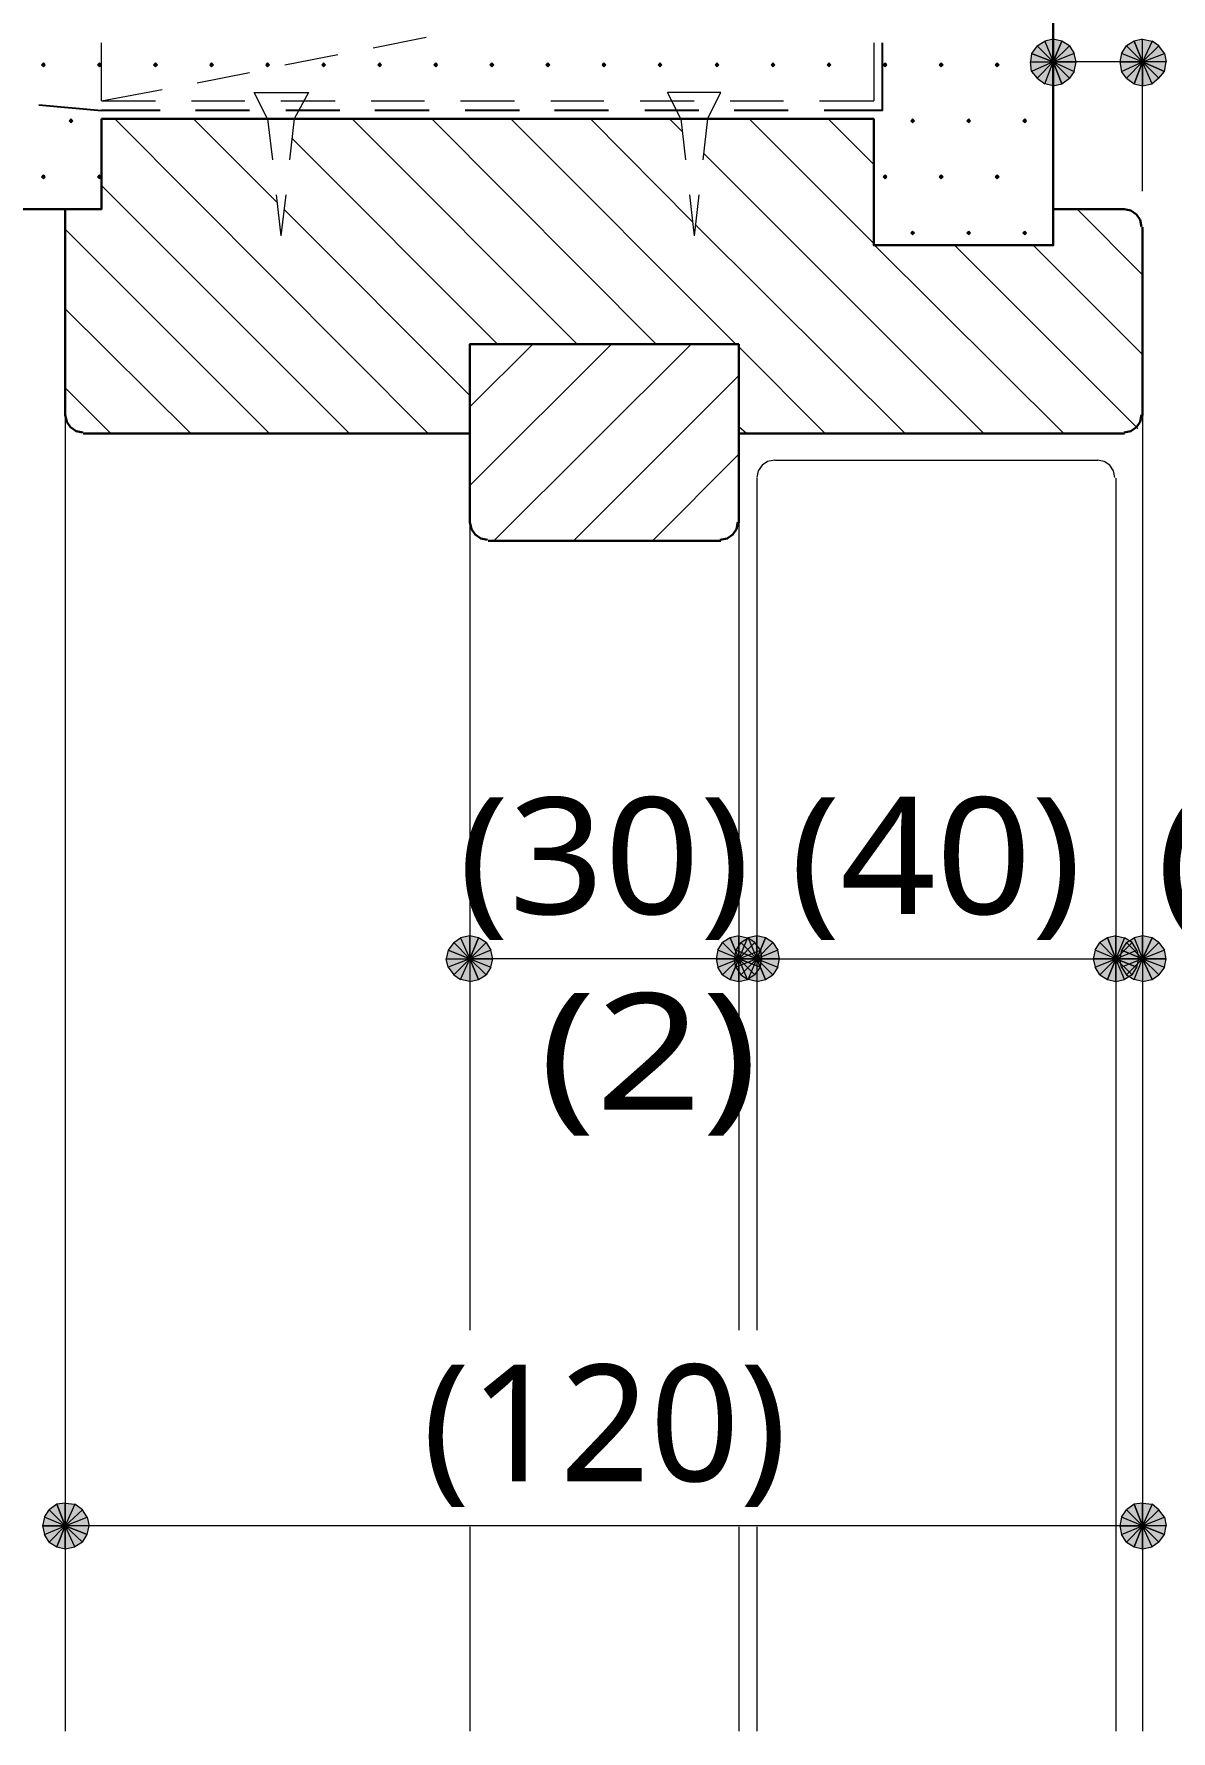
# Model space of a CAD drawing. Header units: millimetres. Extents: x 0 to 420, y 0 to 297.
# Drawn here: x 136.84 to 162.18, y 69.11 to 106.92 of the extents above; entities that cross this region are included whole.
import ezdxf
from ezdxf.enums import TextEntityAlignment as Align

# ---------------------------------------------------------------- set-up
doc = ezdxf.new("R2010")
doc.units = ezdxf.units.MM
doc.styles.add('kst32b', font='NotoSansJP-Variable.ttf')

msp = doc.modelspace()

# ---------------------------------------------------------------- hatches: boundary and pattern name
h = msp.add_hatch(color=7)
h.paths.add_polyline_path([(159.554, 106.807), (159.364, 106.765), (159.554, 106.299), (159.554, 106.807)])
h.paths.add_polyline_path([(159.364, 106.765), (159.554, 106.299), (159.195, 106.659), (159.364, 106.765)])
h.paths.add_polyline_path([(159.554, 106.299), (159.195, 106.659), (159.068, 106.489), (159.554, 106.299)])
for points in [[(159.745, 106.765), (159.554, 106.807), (159.554, 106.299), (159.745, 106.765)], [(137.054, 106.278), (137.033, 106.257), (137.012, 106.236), (137.033, 106.214), (137.054, 106.193), (137.075, 106.214), (137.096, 106.236), (137.075, 106.257), (137.054, 106.278)], [(138.303, 106.278), (138.282, 106.257), (138.261, 106.236), (138.282, 106.214), (138.303, 106.193), (138.324, 106.214), (138.345, 106.236), (138.324, 106.257), (138.303, 106.278)], [(139.552, 106.278), (139.531, 106.257), (139.51, 106.236), (139.531, 106.214), (139.552, 106.193), (139.573, 106.214), (139.594, 106.236), (139.573, 106.257), (139.552, 106.278)], [(140.801, 106.278), (140.779, 106.257), (140.758, 106.236), (140.779, 106.214), (140.801, 106.193), (140.822, 106.214), (140.843, 106.236), (140.822, 106.257), (140.801, 106.278)], [(142.05, 106.278), (142.028, 106.257), (142.007, 106.236), (142.028, 106.214), (142.05, 106.193), (142.071, 106.214), (142.092, 106.236), (142.071, 106.257), (142.05, 106.278)], [(143.298, 106.278), (143.277, 106.257), (143.256, 106.236), (143.277, 106.214), (143.298, 106.193), (143.32, 106.214), (143.341, 106.236), (143.32, 106.257), (143.298, 106.278)], [(144.547, 106.278), (144.526, 106.257), (144.505, 106.236), (144.526, 106.214), (144.547, 106.193), (144.568, 106.214), (144.59, 106.236), (144.568, 106.257), (144.547, 106.278)], [(145.796, 106.278), (145.775, 106.257), (145.754, 106.236), (145.775, 106.214), (145.796, 106.193), (145.817, 106.214), (145.838, 106.236), (145.817, 106.257), (145.796, 106.278)], [(147.045, 106.278), (147.024, 106.257), (147.003, 106.236), (147.024, 106.214), (147.045, 106.193), (147.066, 106.214), (147.087, 106.236), (147.066, 106.257), (147.045, 106.278)], [(148.294, 106.278), (148.272, 106.257), (148.251, 106.236), (148.272, 106.214), (148.294, 106.193), (148.315, 106.214), (148.336, 106.236), (148.315, 106.257), (148.294, 106.278)], [(149.543, 106.278), (149.521, 106.257), (149.5, 106.236), (149.521, 106.214), (149.543, 106.193), (149.564, 106.214), (149.585, 106.236), (149.564, 106.257), (149.543, 106.278)], [(150.791, 106.278), (150.77, 106.257), (150.749, 106.236), (150.77, 106.214), (150.791, 106.193), (150.812, 106.214), (150.834, 106.236), (150.812, 106.257), (150.791, 106.278)], [(152.061, 106.278), (152.04, 106.257), (152.019, 106.236), (152.04, 106.214), (152.061, 106.193), (152.083, 106.214), (152.104, 106.236), (152.083, 106.257), (152.061, 106.278)], [(153.31, 106.278), (153.289, 106.257), (153.268, 106.236), (153.289, 106.214), (153.31, 106.193), (153.331, 106.214), (153.353, 106.236), (153.331, 106.257), (153.31, 106.278)], [(154.559, 106.278), (154.538, 106.257), (154.517, 106.236), (154.538, 106.214), (154.559, 106.193), (154.58, 106.214), (154.601, 106.236), (154.58, 106.257), (154.559, 106.278)], [(155.808, 106.278), (155.787, 106.257), (155.766, 106.236), (155.787, 106.214), (155.808, 106.193), (155.829, 106.214), (155.85, 106.236), (155.829, 106.257), (155.808, 106.278)], [(157.057, 106.278), (157.036, 106.257), (157.014, 106.236), (157.036, 106.214), (157.057, 106.193), (157.078, 106.214), (157.099, 106.236), (157.078, 106.257), (157.057, 106.278)], [(158.305, 106.278), (158.284, 106.257), (158.263, 106.236), (158.284, 106.214), (158.305, 106.193), (158.327, 106.214), (158.348, 106.236), (158.327, 106.257), (158.305, 106.278)], [(161.354, 105.812), (161.544, 105.77), (161.544, 106.299), (161.354, 105.812)], [(137.668, 105.029), (137.647, 105.008), (137.626, 104.987), (137.647, 104.966), (137.668, 104.944), (137.689, 104.966), (137.71, 104.987), (137.689, 105.008), (137.668, 105.029)], [(156.422, 105.029), (156.401, 105.008), (156.379, 104.987), (156.401, 104.966), (156.422, 104.944), (156.443, 104.966), (156.464, 104.987), (156.443, 105.008), (156.422, 105.029)], [(157.671, 105.029), (157.649, 105.008), (157.628, 104.987), (157.649, 104.966), (157.671, 104.944), (157.692, 104.966), (157.713, 104.987), (157.692, 105.008), (157.671, 105.029)], [(158.919, 105.029), (158.898, 105.008), (158.877, 104.987), (158.898, 104.966), (158.919, 104.944), (158.941, 104.966), (158.962, 104.987), (158.941, 105.008), (158.919, 105.029)], [(137.054, 103.78), (137.033, 103.759), (137.012, 103.738), (137.033, 103.717), (137.054, 103.696), (137.075, 103.717), (137.096, 103.738), (137.075, 103.759), (137.054, 103.78)], [(138.303, 103.78), (138.282, 103.759), (138.261, 103.738), (138.282, 103.717), (138.303, 103.696), (138.324, 103.717), (138.345, 103.738), (138.324, 103.759), (138.303, 103.78)], [(155.808, 103.78), (155.787, 103.759), (155.766, 103.738), (155.787, 103.717), (155.808, 103.696), (155.829, 103.717), (155.85, 103.738), (155.829, 103.759), (155.808, 103.78)], [(157.057, 103.78), (157.036, 103.759), (157.014, 103.738), (157.036, 103.717), (157.057, 103.696), (157.078, 103.717), (157.099, 103.738), (157.078, 103.759), (157.057, 103.78)], [(158.305, 103.78), (158.284, 103.759), (158.263, 103.738), (158.284, 103.717), (158.305, 103.696), (158.327, 103.717), (158.348, 103.738), (158.327, 103.759), (158.305, 103.78)], [(156.422, 102.531), (156.401, 102.51), (156.379, 102.489), (156.401, 102.468), (156.422, 102.447), (156.443, 102.468), (156.464, 102.489), (156.443, 102.51), (156.422, 102.531)], [(157.671, 102.531), (157.649, 102.51), (157.628, 102.489), (157.649, 102.468), (157.671, 102.447), (157.692, 102.468), (157.713, 102.489), (157.692, 102.51), (157.671, 102.531)], [(158.919, 102.531), (158.898, 102.51), (158.877, 102.489), (158.898, 102.468), (158.919, 102.447), (158.941, 102.468), (158.962, 102.489), (158.941, 102.51), (158.919, 102.531)], [(146.749, 86.783), (146.558, 86.826), (146.558, 86.318), (146.749, 86.783)], [(153.141, 86.783), (152.95, 86.826), (152.95, 86.318), (153.141, 86.783)], [(161.756, 86.783), (161.544, 86.826), (161.544, 86.318), (161.756, 86.783)], [(152.358, 85.852), (152.548, 85.81), (152.548, 86.318), (152.358, 85.852)], [(160.761, 85.852), (160.951, 85.81), (160.951, 86.318), (160.761, 85.852)], [(137.351, 73.215), (137.541, 73.173), (137.541, 73.681), (137.351, 73.215)], [(161.354, 73.215), (161.544, 73.173), (161.544, 73.681), (161.354, 73.215)]]:
    msp.add_hatch(color=7).paths.add_polyline_path(points)
h = msp.add_hatch(color=7)
h.paths.add_polyline_path([(160.062, 106.299), (160.02, 106.489), (159.554, 106.299), (160.062, 106.299)])
h.paths.add_polyline_path([(160.02, 106.489), (159.554, 106.299), (159.914, 106.659), (160.02, 106.489)])
h.paths.add_polyline_path([(159.554, 106.299), (159.914, 106.659), (159.745, 106.765), (159.554, 106.299)])
h = msp.add_hatch(color=7)
h.paths.add_polyline_path([(161.354, 106.765), (161.184, 106.659), (161.544, 106.299), (161.354, 106.765)])
h.paths.add_polyline_path([(161.184, 106.659), (161.544, 106.299), (161.078, 106.489), (161.184, 106.659)])
h.paths.add_polyline_path([(161.544, 106.299), (161.078, 106.489), (161.036, 106.299), (161.544, 106.299)])
h = msp.add_hatch(color=7)
h.paths.add_polyline_path([(161.904, 106.659), (161.756, 106.765), (161.544, 106.299), (161.904, 106.659)])
h.paths.add_polyline_path([(161.756, 106.765), (161.544, 106.299), (161.544, 106.807), (161.756, 106.765)])
h.paths.add_polyline_path([(161.544, 106.299), (161.544, 106.807), (161.354, 106.765), (161.544, 106.299)])
h = msp.add_hatch(color=7)
h.paths.add_polyline_path([(162.031, 106.087), (162.073, 106.299), (161.544, 106.299), (162.031, 106.087)])
h.paths.add_polyline_path([(162.073, 106.299), (161.544, 106.299), (162.031, 106.489), (162.073, 106.299)])
h.paths.add_polyline_path([(161.544, 106.299), (162.031, 106.489), (161.904, 106.659), (161.544, 106.299)])
h = msp.add_hatch(color=7)
h.paths.add_polyline_path([(159.068, 106.489), (159.046, 106.299), (159.554, 106.299), (159.068, 106.489)])
h.paths.add_polyline_path([(159.046, 106.299), (159.554, 106.299), (159.068, 106.087), (159.046, 106.299)])
h.paths.add_polyline_path([(159.554, 106.299), (159.068, 106.087), (159.195, 105.939), (159.554, 106.299)])
h = msp.add_hatch(color=7)
h.paths.add_polyline_path([(159.195, 105.939), (159.364, 105.812), (159.554, 106.299), (159.195, 105.939)])
h.paths.add_polyline_path([(159.364, 105.812), (159.554, 106.299), (159.554, 105.77), (159.364, 105.812)])
h.paths.add_polyline_path([(159.554, 106.299), (159.554, 105.77), (159.745, 105.812), (159.554, 106.299)])
h = msp.add_hatch(color=7)
h.paths.add_polyline_path([(159.745, 105.812), (159.914, 105.939), (159.554, 106.299), (159.745, 105.812)])
h.paths.add_polyline_path([(159.914, 105.939), (159.554, 106.299), (160.02, 106.087), (159.914, 105.939)])
h.paths.add_polyline_path([(159.554, 106.299), (160.02, 106.087), (160.062, 106.299), (159.554, 106.299)])
h = msp.add_hatch(color=7)
h.paths.add_polyline_path([(161.036, 106.299), (161.078, 106.087), (161.544, 106.299), (161.036, 106.299)])
h.paths.add_polyline_path([(161.078, 106.087), (161.544, 106.299), (161.184, 105.939), (161.078, 106.087)])
h.paths.add_polyline_path([(161.544, 106.299), (161.184, 105.939), (161.354, 105.812), (161.544, 106.299)])
h = msp.add_hatch(color=7)
h.paths.add_polyline_path([(161.544, 105.77), (161.756, 105.812), (161.544, 106.299), (161.544, 105.77)])
h.paths.add_polyline_path([(161.756, 105.812), (161.544, 106.299), (161.904, 105.939), (161.756, 105.812)])
h.paths.add_polyline_path([(161.544, 106.299), (161.904, 105.939), (162.031, 106.087), (161.544, 106.299)])
h = msp.add_hatch(color=7)
h.paths.add_polyline_path([(146.558, 86.826), (146.346, 86.783), (146.558, 86.318), (146.558, 86.826)])
h.paths.add_polyline_path([(146.346, 86.783), (146.558, 86.318), (146.198, 86.678), (146.346, 86.783)])
h.paths.add_polyline_path([(146.558, 86.318), (146.198, 86.678), (146.071, 86.508), (146.558, 86.318)])
h = msp.add_hatch(color=7)
h.paths.add_polyline_path([(147.066, 86.318), (147.024, 86.508), (146.558, 86.318), (147.066, 86.318)])
h.paths.add_polyline_path([(147.024, 86.508), (146.558, 86.318), (146.918, 86.678), (147.024, 86.508)])
h.paths.add_polyline_path([(146.558, 86.318), (146.918, 86.678), (146.749, 86.783), (146.558, 86.318)])
h = msp.add_hatch(color=7)
h.paths.add_polyline_path([(152.358, 86.783), (152.188, 86.678), (152.548, 86.318), (152.358, 86.783)])
h.paths.add_polyline_path([(152.188, 86.678), (152.548, 86.318), (152.083, 86.508), (152.188, 86.678)])
h.paths.add_polyline_path([(152.548, 86.318), (152.083, 86.508), (152.04, 86.318), (152.548, 86.318)])
h = msp.add_hatch(color=7)
h.paths.add_polyline_path([(152.908, 86.678), (152.739, 86.783), (152.548, 86.318), (152.908, 86.678)])
h.paths.add_polyline_path([(152.739, 86.783), (152.548, 86.318), (152.548, 86.826), (152.739, 86.783)])
h.paths.add_polyline_path([(152.548, 86.318), (152.548, 86.826), (152.358, 86.783), (152.548, 86.318)])
h = msp.add_hatch(color=7)
h.paths.add_polyline_path([(152.95, 86.826), (152.76, 86.783), (152.95, 86.318), (152.95, 86.826)])
h.paths.add_polyline_path([(152.76, 86.783), (152.95, 86.318), (152.591, 86.678), (152.76, 86.783)])
h.paths.add_polyline_path([(152.95, 86.318), (152.591, 86.678), (152.485, 86.508), (152.95, 86.318)])
h = msp.add_hatch(color=7)
h.paths.add_polyline_path([(153.035, 86.127), (153.056, 86.318), (152.548, 86.318), (153.035, 86.127)])
h.paths.add_polyline_path([(153.056, 86.318), (152.548, 86.318), (153.035, 86.508), (153.056, 86.318)])
h.paths.add_polyline_path([(152.548, 86.318), (153.035, 86.508), (152.908, 86.678), (152.548, 86.318)])
h = msp.add_hatch(color=7)
h.paths.add_polyline_path([(153.458, 86.318), (153.416, 86.508), (152.95, 86.318), (153.458, 86.318)])
h.paths.add_polyline_path([(153.416, 86.508), (152.95, 86.318), (153.31, 86.678), (153.416, 86.508)])
h.paths.add_polyline_path([(152.95, 86.318), (153.31, 86.678), (153.141, 86.783), (152.95, 86.318)])
h = msp.add_hatch(color=7)
h.paths.add_polyline_path([(160.761, 86.783), (160.592, 86.678), (160.951, 86.318), (160.761, 86.783)])
h.paths.add_polyline_path([(160.592, 86.678), (160.951, 86.318), (160.486, 86.508), (160.592, 86.678)])
h.paths.add_polyline_path([(160.951, 86.318), (160.486, 86.508), (160.443, 86.318), (160.951, 86.318)])
h = msp.add_hatch(color=7)
h.paths.add_polyline_path([(161.311, 86.678), (161.142, 86.783), (160.951, 86.318), (161.311, 86.678)])
h.paths.add_polyline_path([(161.142, 86.783), (160.951, 86.318), (160.951, 86.826), (161.142, 86.783)])
h.paths.add_polyline_path([(160.951, 86.318), (160.951, 86.826), (160.761, 86.783), (160.951, 86.318)])
h = msp.add_hatch(color=7)
h.paths.add_polyline_path([(161.417, 86.127), (161.459, 86.318), (160.951, 86.318), (161.417, 86.127)])
h.paths.add_polyline_path([(161.459, 86.318), (160.951, 86.318), (161.417, 86.508), (161.459, 86.318)])
h.paths.add_polyline_path([(160.951, 86.318), (161.417, 86.508), (161.311, 86.678), (160.951, 86.318)])
h = msp.add_hatch(color=7)
h.paths.add_polyline_path([(161.544, 86.826), (161.354, 86.783), (161.544, 86.318), (161.544, 86.826)])
h.paths.add_polyline_path([(161.354, 86.783), (161.544, 86.318), (161.184, 86.678), (161.354, 86.783)])
h.paths.add_polyline_path([(161.544, 86.318), (161.184, 86.678), (161.078, 86.508), (161.544, 86.318)])
h = msp.add_hatch(color=7)
h.paths.add_polyline_path([(162.073, 86.318), (162.031, 86.508), (161.544, 86.318), (162.073, 86.318)])
h.paths.add_polyline_path([(162.031, 86.508), (161.544, 86.318), (161.904, 86.678), (162.031, 86.508)])
h.paths.add_polyline_path([(161.544, 86.318), (161.904, 86.678), (161.756, 86.783), (161.544, 86.318)])
h = msp.add_hatch(color=7)
h.paths.add_polyline_path([(146.071, 86.508), (146.029, 86.318), (146.558, 86.318), (146.071, 86.508)])
h.paths.add_polyline_path([(146.029, 86.318), (146.558, 86.318), (146.071, 86.127), (146.029, 86.318)])
h.paths.add_polyline_path([(146.558, 86.318), (146.071, 86.127), (146.198, 85.958), (146.558, 86.318)])
h = msp.add_hatch(color=7)
h.paths.add_polyline_path([(146.198, 85.958), (146.346, 85.852), (146.558, 86.318), (146.198, 85.958)])
h.paths.add_polyline_path([(146.346, 85.852), (146.558, 86.318), (146.558, 85.81), (146.346, 85.852)])
h.paths.add_polyline_path([(146.558, 86.318), (146.558, 85.81), (146.749, 85.852), (146.558, 86.318)])
h = msp.add_hatch(color=7)
h.paths.add_polyline_path([(146.749, 85.852), (146.918, 85.958), (146.558, 86.318), (146.749, 85.852)])
h.paths.add_polyline_path([(146.918, 85.958), (146.558, 86.318), (147.024, 86.127), (146.918, 85.958)])
h.paths.add_polyline_path([(146.558, 86.318), (147.024, 86.127), (147.066, 86.318), (146.558, 86.318)])
h = msp.add_hatch(color=7)
h.paths.add_polyline_path([(152.04, 86.318), (152.083, 86.127), (152.548, 86.318), (152.04, 86.318)])
h.paths.add_polyline_path([(152.083, 86.127), (152.548, 86.318), (152.188, 85.958), (152.083, 86.127)])
h.paths.add_polyline_path([(152.548, 86.318), (152.188, 85.958), (152.358, 85.852), (152.548, 86.318)])
h = msp.add_hatch(color=7)
h.paths.add_polyline_path([(152.485, 86.508), (152.442, 86.318), (152.95, 86.318), (152.485, 86.508)])
h.paths.add_polyline_path([(152.442, 86.318), (152.95, 86.318), (152.485, 86.127), (152.442, 86.318)])
h.paths.add_polyline_path([(152.95, 86.318), (152.485, 86.127), (152.591, 85.958), (152.95, 86.318)])
h = msp.add_hatch(color=7)
h.paths.add_polyline_path([(152.548, 85.81), (152.739, 85.852), (152.548, 86.318), (152.548, 85.81)])
h.paths.add_polyline_path([(152.739, 85.852), (152.548, 86.318), (152.908, 85.958), (152.739, 85.852)])
h.paths.add_polyline_path([(152.548, 86.318), (152.908, 85.958), (153.035, 86.127), (152.548, 86.318)])
h = msp.add_hatch(color=7)
h.paths.add_polyline_path([(152.591, 85.958), (152.76, 85.852), (152.95, 86.318), (152.591, 85.958)])
h.paths.add_polyline_path([(152.76, 85.852), (152.95, 86.318), (152.95, 85.81), (152.76, 85.852)])
h.paths.add_polyline_path([(152.95, 86.318), (152.95, 85.81), (153.141, 85.852), (152.95, 86.318)])
h = msp.add_hatch(color=7)
h.paths.add_polyline_path([(153.141, 85.852), (153.31, 85.958), (152.95, 86.318), (153.141, 85.852)])
h.paths.add_polyline_path([(153.31, 85.958), (152.95, 86.318), (153.416, 86.127), (153.31, 85.958)])
h.paths.add_polyline_path([(152.95, 86.318), (153.416, 86.127), (153.458, 86.318), (152.95, 86.318)])
h = msp.add_hatch(color=7)
h.paths.add_polyline_path([(160.443, 86.318), (160.486, 86.127), (160.951, 86.318), (160.443, 86.318)])
h.paths.add_polyline_path([(160.486, 86.127), (160.951, 86.318), (160.592, 85.958), (160.486, 86.127)])
h.paths.add_polyline_path([(160.951, 86.318), (160.592, 85.958), (160.761, 85.852), (160.951, 86.318)])
h = msp.add_hatch(color=7)
h.paths.add_polyline_path([(160.951, 85.81), (161.142, 85.852), (160.951, 86.318), (160.951, 85.81)])
h.paths.add_polyline_path([(161.142, 85.852), (160.951, 86.318), (161.311, 85.958), (161.142, 85.852)])
h.paths.add_polyline_path([(160.951, 86.318), (161.311, 85.958), (161.417, 86.127), (160.951, 86.318)])
h = msp.add_hatch(color=7)
h.paths.add_polyline_path([(161.078, 86.508), (161.036, 86.318), (161.544, 86.318), (161.078, 86.508)])
h.paths.add_polyline_path([(161.036, 86.318), (161.544, 86.318), (161.078, 86.127), (161.036, 86.318)])
h.paths.add_polyline_path([(161.544, 86.318), (161.078, 86.127), (161.184, 85.958), (161.544, 86.318)])
h = msp.add_hatch(color=7)
h.paths.add_polyline_path([(161.184, 85.958), (161.354, 85.852), (161.544, 86.318), (161.184, 85.958)])
h.paths.add_polyline_path([(161.354, 85.852), (161.544, 86.318), (161.544, 85.81), (161.354, 85.852)])
h.paths.add_polyline_path([(161.544, 86.318), (161.544, 85.81), (161.756, 85.852), (161.544, 86.318)])
h = msp.add_hatch(color=7)
h.paths.add_polyline_path([(161.756, 85.852), (161.904, 85.958), (161.544, 86.318), (161.756, 85.852)])
h.paths.add_polyline_path([(161.904, 85.958), (161.544, 86.318), (162.031, 86.127), (161.904, 85.958)])
h.paths.add_polyline_path([(161.544, 86.318), (162.031, 86.127), (162.073, 86.318), (161.544, 86.318)])
h = msp.add_hatch(color=7)
h.paths.add_polyline_path([(137.351, 74.168), (137.181, 74.041), (137.541, 73.681), (137.351, 74.168)])
h.paths.add_polyline_path([(137.181, 74.041), (137.541, 73.681), (137.075, 73.872), (137.181, 74.041)])
h.paths.add_polyline_path([(137.541, 73.681), (137.075, 73.872), (137.033, 73.681), (137.541, 73.681)])
h = msp.add_hatch(color=7)
h.paths.add_polyline_path([(137.922, 74.041), (137.753, 74.168), (137.541, 73.681), (137.922, 74.041)])
h.paths.add_polyline_path([(137.753, 74.168), (137.541, 73.681), (137.541, 74.189), (137.753, 74.168)])
h.paths.add_polyline_path([(137.541, 73.681), (137.541, 74.189), (137.351, 74.168), (137.541, 73.681)])
h = msp.add_hatch(color=7)
h.paths.add_polyline_path([(161.354, 74.168), (161.184, 74.041), (161.544, 73.681), (161.354, 74.168)])
h.paths.add_polyline_path([(161.184, 74.041), (161.544, 73.681), (161.078, 73.872), (161.184, 74.041)])
h.paths.add_polyline_path([(161.544, 73.681), (161.078, 73.872), (161.036, 73.681), (161.544, 73.681)])
h = msp.add_hatch(color=7)
h.paths.add_polyline_path([(161.904, 74.041), (161.756, 74.168), (161.544, 73.681), (161.904, 74.041)])
h.paths.add_polyline_path([(161.756, 74.168), (161.544, 73.681), (161.544, 74.189), (161.756, 74.168)])
h.paths.add_polyline_path([(161.544, 73.681), (161.544, 74.189), (161.354, 74.168), (161.544, 73.681)])
h = msp.add_hatch(color=7)
h.paths.add_polyline_path([(138.028, 73.491), (138.07, 73.681), (137.541, 73.681), (138.028, 73.491)])
h.paths.add_polyline_path([(138.07, 73.681), (137.541, 73.681), (138.028, 73.872), (138.07, 73.681)])
h.paths.add_polyline_path([(137.541, 73.681), (138.028, 73.872), (137.922, 74.041), (137.541, 73.681)])
h = msp.add_hatch(color=7)
h.paths.add_polyline_path([(162.031, 73.491), (162.073, 73.681), (161.544, 73.681), (162.031, 73.491)])
h.paths.add_polyline_path([(162.073, 73.681), (161.544, 73.681), (162.031, 73.872), (162.073, 73.681)])
h.paths.add_polyline_path([(161.544, 73.681), (162.031, 73.872), (161.904, 74.041), (161.544, 73.681)])
h = msp.add_hatch(color=7)
h.paths.add_polyline_path([(137.033, 73.681), (137.075, 73.491), (137.541, 73.681), (137.033, 73.681)])
h.paths.add_polyline_path([(137.075, 73.491), (137.541, 73.681), (137.181, 73.321), (137.075, 73.491)])
h.paths.add_polyline_path([(137.541, 73.681), (137.181, 73.321), (137.351, 73.215), (137.541, 73.681)])
h = msp.add_hatch(color=7)
h.paths.add_polyline_path([(137.541, 73.173), (137.753, 73.215), (137.541, 73.681), (137.541, 73.173)])
h.paths.add_polyline_path([(137.753, 73.215), (137.541, 73.681), (137.922, 73.321), (137.753, 73.215)])
h.paths.add_polyline_path([(137.541, 73.681), (137.922, 73.321), (138.028, 73.491), (137.541, 73.681)])
h = msp.add_hatch(color=7)
h.paths.add_polyline_path([(161.036, 73.681), (161.078, 73.491), (161.544, 73.681), (161.036, 73.681)])
h.paths.add_polyline_path([(161.078, 73.491), (161.544, 73.681), (161.184, 73.321), (161.078, 73.491)])
h.paths.add_polyline_path([(161.544, 73.681), (161.184, 73.321), (161.354, 73.215), (161.544, 73.681)])
h = msp.add_hatch(color=7)
h.paths.add_polyline_path([(161.544, 73.173), (161.756, 73.215), (161.544, 73.681), (161.544, 73.173)])
h.paths.add_polyline_path([(161.756, 73.215), (161.544, 73.681), (161.904, 73.321), (161.756, 73.215)])
h.paths.add_polyline_path([(161.544, 73.681), (161.904, 73.321), (162.031, 73.491), (161.544, 73.681)])

# ---------------------------------------------------------------- linework, layer by layer
at = {"lineweight": 30}
for points in [[(159.554, 138.367), (159.554, 103.018)], [(137.541, 98.425), (137.541, 103.018), (138.345, 103.018), (138.345, 105.029)], [(138.345, 105.029), (155.554, 105.029), (155.554, 102.214), (159.554, 102.214), (159.554, 103.018), (161.142, 103.018)], [(118.809, 103.018), (137.541, 103.018)], [(161.523, 102.627), (161.492, 102.779), (161.408, 102.903), (161.284, 102.987), (161.131, 103.018)], [(161.544, 98.425), (161.544, 102.616)], [(146.558, 96.033), (146.558, 100.012), (152.548, 100.012)], [(152.548, 100.012), (152.548, 96.033)], [(137.541, 98.436), (137.572, 98.283), (137.656, 98.159), (137.78, 98.075), (137.933, 98.044)], [(161.131, 98.044), (161.284, 98.075), (161.408, 98.159), (161.492, 98.283), (161.523, 98.436)], [(137.943, 98.023), (146.558, 98.023)], [(152.548, 98.023), (161.142, 98.023)], [(146.558, 96.044), (146.589, 95.891), (146.673, 95.767), (146.797, 95.683), (146.95, 95.652)], [(152.135, 95.652), (152.288, 95.683), (152.412, 95.767), (152.496, 95.891), (152.527, 96.044)], [(146.96, 95.631), (152.146, 95.631)]]:
    msp.add_lwpolyline(points, dxfattribs=at)
at = {"lineweight": 13}
for points in [[(138.345, 105.431), (138.345, 106.722)], [(144.399, 106.616), (145.584, 106.849)], [(155.554, 106.722), (155.554, 105.431)], [(142.43, 106.236), (143.616, 106.468)], [(161.544, 103.42), (161.544, 106.299), (159.554, 106.299)], [(140.483, 105.833), (141.647, 106.066)], [(138.345, 105.431), (139.7, 105.685)], [(142.05, 105.029), (141.753, 105.622), (142.96, 105.622), (142.642, 105.029), (142.536, 104.119)], [(151.257, 105.029), (150.961, 105.622)], [(151.85, 105.029), (152.146, 105.622), (150.961, 105.622)], [(138.345, 105.431), (139.552, 105.431)], [(140.356, 105.431), (141.542, 105.431)], [(142.346, 105.431), (143.552, 105.431)], [(144.357, 105.431), (145.542, 105.431)], [(146.346, 105.431), (147.553, 105.431)], [(148.357, 105.431), (149.543, 105.431)], [(150.347, 105.431), (151.553, 105.431)], [(152.358, 105.431), (153.543, 105.431)], [(154.347, 105.431), (155.554, 105.431)], [(145.627, 98.023), (138.642, 105.029)], [(142.261, 103.166), (140.399, 105.029)], [(142.05, 105.029), (142.155, 104.119)], [(148.95, 100.012), (143.933, 105.029)], [(150.707, 100.012), (145.711, 105.029)], [(152.485, 100.012), (147.468, 105.029)], [(151.511, 102.743), (149.246, 105.029)], [(151.278, 104.754), (151.003, 105.029)], [(151.257, 105.029), (151.363, 104.119)], [(151.85, 105.029), (151.744, 104.119)], [(155.554, 102.256), (152.781, 105.029)], [(155.554, 104.013), (154.538, 105.029)], [(147.172, 100.012), (142.6, 104.584)], [(158.009, 98.023), (151.765, 104.267)], [(143.87, 98.023), (138.345, 103.547)], [(142.24, 103.336), (142.346, 102.425)], [(142.452, 103.336), (142.346, 102.425)], [(151.447, 103.336), (151.553, 102.425)], [(151.659, 103.336), (151.553, 102.425)], [(146.558, 98.87), (142.409, 103.018)], [(161.544, 101.558), (160.084, 103.018)], [(142.092, 98.023), (137.541, 102.574)], [(156.252, 98.023), (151.575, 102.679)], [(159.787, 98.023), (155.575, 102.214)], [(161.438, 98.129), (157.353, 102.214)], [(161.544, 99.78), (159.11, 102.214)], [(140.335, 98.023), (137.541, 100.796)], [(146.558, 98.616), (147.955, 100.012)], [(146.558, 96.859), (149.712, 100.012)], [(147.087, 95.631), (151.49, 100.012)], [(154.474, 98.023), (152.548, 99.949)], [(148.865, 95.631), (152.548, 99.314)], [(138.557, 98.023), (137.541, 99.039)], [(137.541, 98.425), (137.541, 69.109)], [(161.544, 98.425), (161.544, 69.109)], [(152.718, 98.023), (152.548, 98.171)], [(150.622, 95.631), (152.548, 97.557)], [(153.342, 97.43), (153.19, 97.399), (153.065, 97.315), (152.981, 97.191), (152.95, 97.039)], [(153.353, 97.43), (160.549, 97.43)], [(160.93, 97.039), (160.899, 97.191), (160.815, 97.315), (160.691, 97.399), (160.539, 97.43)], [(152.95, 97.028), (152.95, 78.041)], [(160.951, 97.028), (160.951, 69.109)], [(146.558, 96.033), (146.558, 78.041)], [(152.548, 96.033), (152.548, 78.041)], [(146.558, 95.102), (146.558, 90.593)], [(137.541, 94.001), (137.541, 87.588)], [(152.548, 94.001), (152.548, 90.593)], [(152.548, 94.001), (152.548, 90.593)], [(161.544, 94.001), (161.544, 87.588)], [(152.548, 86.318), (146.558, 86.318)], [(152.548, 86.318), (152.95, 86.318)], [(152.95, 86.318), (160.951, 86.318), (161.544, 86.318)], [(161.544, 73.681), (137.541, 73.681)], [(146.558, 73.66), (146.558, 69.109)], [(152.548, 73.66), (152.548, 69.109)], [(152.95, 73.66), (152.95, 69.109)]]:
    msp.add_lwpolyline(points, dxfattribs=at)
at = {"lineweight": 25}
for points in [[(155.744, 106.722), (155.744, 105.22), (154.453, 105.22)], [(136.948, 105.346), (138.345, 105.22)], [(139.658, 105.22), (138.345, 105.22)], [(141.647, 105.22), (140.441, 105.22)], [(143.658, 105.22), (142.452, 105.22)], [(145.648, 105.22), (144.441, 105.22)], [(147.659, 105.22), (146.452, 105.22)], [(149.648, 105.22), (148.442, 105.22)], [(151.659, 105.22), (150.453, 105.22)], [(153.649, 105.22), (152.442, 105.22)]]:
    msp.add_lwpolyline(points, dxfattribs=at)
at = {"lineweight": 0}
for points in [[(159.554, 106.299), (159.195, 106.659), (159.068, 106.489)], [(159.364, 106.765), (159.554, 106.299), (159.195, 106.659)], [(159.554, 106.807), (159.364, 106.765), (159.554, 106.299)], [(159.745, 106.765), (159.554, 106.807), (159.554, 106.299)], [(159.554, 106.299), (159.914, 106.659), (159.745, 106.765)], [(160.02, 106.489), (159.554, 106.299), (159.914, 106.659)], [(161.184, 106.659), (161.544, 106.299), (161.078, 106.489)], [(161.354, 106.765), (161.184, 106.659), (161.544, 106.299)], [(161.544, 106.299), (161.544, 106.807), (161.354, 106.765)], [(161.756, 106.765), (161.544, 106.299), (161.544, 106.807)], [(161.904, 106.659), (161.756, 106.765), (161.544, 106.299)], [(161.544, 106.299), (162.031, 106.489), (161.904, 106.659)], [(137.054, 106.278), (137.033, 106.257), (137.012, 106.236), (137.033, 106.214), (137.054, 106.193), (137.075, 106.214), (137.096, 106.236), (137.075, 106.257)], [(138.303, 106.278), (138.282, 106.257), (138.261, 106.236), (138.282, 106.214), (138.303, 106.193), (138.324, 106.214), (138.345, 106.236), (138.324, 106.257)], [(139.552, 106.278), (139.531, 106.257), (139.51, 106.236), (139.531, 106.214), (139.552, 106.193), (139.573, 106.214), (139.594, 106.236), (139.573, 106.257)], [(140.801, 106.278), (140.779, 106.257), (140.758, 106.236), (140.779, 106.214), (140.801, 106.193), (140.822, 106.214), (140.843, 106.236), (140.822, 106.257)], [(142.05, 106.278), (142.028, 106.257), (142.007, 106.236), (142.028, 106.214), (142.05, 106.193), (142.071, 106.214), (142.092, 106.236), (142.071, 106.257)], [(143.298, 106.278), (143.277, 106.257), (143.256, 106.236), (143.277, 106.214), (143.298, 106.193), (143.32, 106.214), (143.341, 106.236), (143.32, 106.257)], [(144.547, 106.278), (144.526, 106.257), (144.505, 106.236), (144.526, 106.214), (144.547, 106.193), (144.568, 106.214), (144.59, 106.236), (144.568, 106.257)], [(145.796, 106.278), (145.775, 106.257), (145.754, 106.236), (145.775, 106.214), (145.796, 106.193), (145.817, 106.214), (145.838, 106.236), (145.817, 106.257)], [(147.045, 106.278), (147.024, 106.257), (147.003, 106.236), (147.024, 106.214), (147.045, 106.193), (147.066, 106.214), (147.087, 106.236), (147.066, 106.257)], [(148.294, 106.278), (148.272, 106.257), (148.251, 106.236), (148.272, 106.214), (148.294, 106.193), (148.315, 106.214), (148.336, 106.236), (148.315, 106.257)], [(149.543, 106.278), (149.521, 106.257), (149.5, 106.236), (149.521, 106.214), (149.543, 106.193), (149.564, 106.214), (149.585, 106.236), (149.564, 106.257)], [(150.791, 106.278), (150.77, 106.257), (150.749, 106.236), (150.77, 106.214), (150.791, 106.193), (150.812, 106.214), (150.834, 106.236), (150.812, 106.257)], [(152.061, 106.278), (152.04, 106.257), (152.019, 106.236), (152.04, 106.214), (152.061, 106.193), (152.083, 106.214), (152.104, 106.236), (152.083, 106.257)], [(153.31, 106.278), (153.289, 106.257), (153.268, 106.236), (153.289, 106.214), (153.31, 106.193), (153.331, 106.214), (153.353, 106.236), (153.331, 106.257)], [(154.559, 106.278), (154.538, 106.257), (154.517, 106.236), (154.538, 106.214), (154.559, 106.193), (154.58, 106.214), (154.601, 106.236), (154.58, 106.257)], [(155.808, 106.278), (155.787, 106.257), (155.766, 106.236), (155.787, 106.214), (155.808, 106.193), (155.829, 106.214), (155.85, 106.236), (155.829, 106.257)], [(157.057, 106.278), (157.036, 106.257), (157.014, 106.236), (157.036, 106.214), (157.057, 106.193), (157.078, 106.214), (157.099, 106.236), (157.078, 106.257)], [(158.305, 106.278), (158.284, 106.257), (158.263, 106.236), (158.284, 106.214), (158.305, 106.193), (158.327, 106.214), (158.348, 106.236), (158.327, 106.257)], [(159.068, 106.489), (159.046, 106.299), (159.554, 106.299)], [(159.046, 106.299), (159.554, 106.299), (159.068, 106.087)], [(159.554, 106.299), (159.068, 106.087), (159.195, 105.939)], [(159.195, 105.939), (159.364, 105.812), (159.554, 106.299)], [(159.364, 105.812), (159.554, 106.299), (159.554, 105.77)], [(160.062, 106.299), (160.02, 106.489), (159.554, 106.299)], [(159.554, 106.299), (159.554, 105.77), (159.745, 105.812)], [(159.745, 105.812), (159.914, 105.939), (159.554, 106.299)], [(159.914, 105.939), (159.554, 106.299), (160.02, 106.087)], [(159.554, 106.299), (160.02, 106.087), (160.062, 106.299)], [(161.544, 106.299), (161.078, 106.489), (161.036, 106.299)], [(161.036, 106.299), (161.078, 106.087), (161.544, 106.299)], [(161.078, 106.087), (161.544, 106.299), (161.184, 105.939)], [(161.544, 106.299), (161.184, 105.939), (161.354, 105.812)], [(161.354, 105.812), (161.544, 105.77), (161.544, 106.299)], [(162.073, 106.299), (161.544, 106.299), (162.031, 106.489)], [(161.544, 105.77), (161.756, 105.812), (161.544, 106.299)], [(161.756, 105.812), (161.544, 106.299), (161.904, 105.939)], [(161.544, 106.299), (161.904, 105.939), (162.031, 106.087)], [(162.031, 106.087), (162.073, 106.299), (161.544, 106.299)], [(137.668, 105.029), (137.647, 105.008), (137.626, 104.987), (137.647, 104.966), (137.668, 104.944), (137.689, 104.966), (137.71, 104.987), (137.689, 105.008)], [(156.422, 105.029), (156.401, 105.008), (156.379, 104.987), (156.401, 104.966), (156.422, 104.944), (156.443, 104.966), (156.464, 104.987), (156.443, 105.008)], [(157.671, 105.029), (157.649, 105.008), (157.628, 104.987), (157.649, 104.966), (157.671, 104.944), (157.692, 104.966), (157.713, 104.987), (157.692, 105.008)], [(158.919, 105.029), (158.898, 105.008), (158.877, 104.987), (158.898, 104.966), (158.919, 104.944), (158.941, 104.966), (158.962, 104.987), (158.941, 105.008)], [(137.054, 103.78), (137.033, 103.759), (137.012, 103.738), (137.033, 103.717), (137.054, 103.696), (137.075, 103.717), (137.096, 103.738), (137.075, 103.759)], [(138.303, 103.78), (138.282, 103.759), (138.261, 103.738), (138.282, 103.717), (138.303, 103.696), (138.324, 103.717), (138.345, 103.738), (138.324, 103.759)], [(155.808, 103.78), (155.787, 103.759), (155.766, 103.738), (155.787, 103.717), (155.808, 103.696), (155.829, 103.717), (155.85, 103.738), (155.829, 103.759)], [(157.057, 103.78), (157.036, 103.759), (157.014, 103.738), (157.036, 103.717), (157.057, 103.696), (157.078, 103.717), (157.099, 103.738), (157.078, 103.759)], [(158.305, 103.78), (158.284, 103.759), (158.263, 103.738), (158.284, 103.717), (158.305, 103.696), (158.327, 103.717), (158.348, 103.738), (158.327, 103.759)], [(156.422, 102.531), (156.401, 102.51), (156.379, 102.489), (156.401, 102.468), (156.422, 102.447), (156.443, 102.468), (156.464, 102.489), (156.443, 102.51)], [(157.671, 102.531), (157.649, 102.51), (157.628, 102.489), (157.649, 102.468), (157.671, 102.447), (157.692, 102.468), (157.713, 102.489), (157.692, 102.51)], [(158.919, 102.531), (158.898, 102.51), (158.877, 102.489), (158.898, 102.468), (158.919, 102.447), (158.941, 102.468), (158.962, 102.489), (158.941, 102.51)], [(146.558, 86.318), (146.198, 86.678), (146.071, 86.508)], [(146.346, 86.783), (146.558, 86.318), (146.198, 86.678)], [(146.558, 86.826), (146.346, 86.783), (146.558, 86.318)], [(146.749, 86.783), (146.558, 86.826), (146.558, 86.318)], [(146.558, 86.318), (146.918, 86.678), (146.749, 86.783)], [(147.024, 86.508), (146.558, 86.318), (146.918, 86.678)], [(152.188, 86.678), (152.548, 86.318), (152.083, 86.508)], [(152.358, 86.783), (152.188, 86.678), (152.548, 86.318)], [(152.548, 86.318), (152.548, 86.826), (152.358, 86.783)], [(152.95, 86.318), (152.591, 86.678), (152.485, 86.508)], [(152.739, 86.783), (152.548, 86.318), (152.548, 86.826)], [(152.908, 86.678), (152.739, 86.783), (152.548, 86.318)], [(152.548, 86.318), (153.035, 86.508), (152.908, 86.678)], [(152.76, 86.783), (152.95, 86.318), (152.591, 86.678)], [(152.95, 86.826), (152.76, 86.783), (152.95, 86.318)], [(153.141, 86.783), (152.95, 86.826), (152.95, 86.318)], [(152.95, 86.318), (153.31, 86.678), (153.141, 86.783)], [(153.416, 86.508), (152.95, 86.318), (153.31, 86.678)], [(160.592, 86.678), (160.951, 86.318), (160.486, 86.508)], [(160.761, 86.783), (160.592, 86.678), (160.951, 86.318)], [(160.951, 86.318), (160.951, 86.826), (160.761, 86.783)], [(161.142, 86.783), (160.951, 86.318), (160.951, 86.826)], [(161.311, 86.678), (161.142, 86.783), (160.951, 86.318)], [(160.951, 86.318), (161.417, 86.508), (161.311, 86.678)], [(161.544, 86.318), (161.184, 86.678), (161.078, 86.508)], [(161.354, 86.783), (161.544, 86.318), (161.184, 86.678)], [(161.544, 86.826), (161.354, 86.783), (161.544, 86.318)], [(161.756, 86.783), (161.544, 86.826), (161.544, 86.318)], [(161.544, 86.318), (161.904, 86.678), (161.756, 86.783)], [(162.031, 86.508), (161.544, 86.318), (161.904, 86.678)], [(146.071, 86.508), (146.029, 86.318), (146.558, 86.318)], [(146.029, 86.318), (146.558, 86.318), (146.071, 86.127)], [(146.558, 86.318), (146.071, 86.127), (146.198, 85.958)], [(146.198, 85.958), (146.346, 85.852), (146.558, 86.318)], [(146.346, 85.852), (146.558, 86.318), (146.558, 85.81)], [(147.066, 86.318), (147.024, 86.508), (146.558, 86.318)], [(146.558, 86.318), (146.558, 85.81), (146.749, 85.852)], [(146.749, 85.852), (146.918, 85.958), (146.558, 86.318)], [(146.918, 85.958), (146.558, 86.318), (147.024, 86.127)], [(146.558, 86.318), (147.024, 86.127), (147.066, 86.318)], [(152.548, 86.318), (152.083, 86.508), (152.04, 86.318)], [(152.04, 86.318), (152.083, 86.127), (152.548, 86.318)], [(152.083, 86.127), (152.548, 86.318), (152.188, 85.958)], [(152.548, 86.318), (152.188, 85.958), (152.358, 85.852)], [(152.358, 85.852), (152.548, 85.81), (152.548, 86.318)], [(152.485, 86.508), (152.442, 86.318), (152.95, 86.318)], [(152.442, 86.318), (152.95, 86.318), (152.485, 86.127)], [(152.95, 86.318), (152.485, 86.127), (152.591, 85.958)], [(153.056, 86.318), (152.548, 86.318), (153.035, 86.508)], [(152.548, 85.81), (152.739, 85.852), (152.548, 86.318)], [(152.739, 85.852), (152.548, 86.318), (152.908, 85.958)], [(152.548, 86.318), (152.908, 85.958), (153.035, 86.127)], [(153.035, 86.127), (153.056, 86.318), (152.548, 86.318)], [(152.591, 85.958), (152.76, 85.852), (152.95, 86.318)], [(152.76, 85.852), (152.95, 86.318), (152.95, 85.81)], [(153.458, 86.318), (153.416, 86.508), (152.95, 86.318)], [(152.95, 86.318), (152.95, 85.81), (153.141, 85.852)], [(153.141, 85.852), (153.31, 85.958), (152.95, 86.318)], [(153.31, 85.958), (152.95, 86.318), (153.416, 86.127)], [(152.95, 86.318), (153.416, 86.127), (153.458, 86.318)], [(160.951, 86.318), (160.486, 86.508), (160.443, 86.318)], [(160.443, 86.318), (160.486, 86.127), (160.951, 86.318)], [(160.486, 86.127), (160.951, 86.318), (160.592, 85.958)], [(160.951, 86.318), (160.592, 85.958), (160.761, 85.852)], [(160.761, 85.852), (160.951, 85.81), (160.951, 86.318)], [(161.459, 86.318), (160.951, 86.318), (161.417, 86.508)], [(160.951, 85.81), (161.142, 85.852), (160.951, 86.318)], [(161.142, 85.852), (160.951, 86.318), (161.311, 85.958)], [(160.951, 86.318), (161.311, 85.958), (161.417, 86.127)], [(161.417, 86.127), (161.459, 86.318), (160.951, 86.318)], [(161.078, 86.508), (161.036, 86.318), (161.544, 86.318)], [(161.036, 86.318), (161.544, 86.318), (161.078, 86.127)], [(161.544, 86.318), (161.078, 86.127), (161.184, 85.958)], [(161.184, 85.958), (161.354, 85.852), (161.544, 86.318)], [(161.354, 85.852), (161.544, 86.318), (161.544, 85.81)], [(162.073, 86.318), (162.031, 86.508), (161.544, 86.318)], [(161.544, 86.318), (161.544, 85.81), (161.756, 85.852)], [(161.756, 85.852), (161.904, 85.958), (161.544, 86.318)], [(161.904, 85.958), (161.544, 86.318), (162.031, 86.127)], [(161.544, 86.318), (162.031, 86.127), (162.073, 86.318)], [(137.351, 74.168), (137.181, 74.041), (137.541, 73.681)], [(137.541, 73.681), (137.541, 74.189), (137.351, 74.168)], [(137.753, 74.168), (137.541, 73.681), (137.541, 74.189)], [(137.922, 74.041), (137.753, 74.168), (137.541, 73.681)], [(161.354, 74.168), (161.184, 74.041), (161.544, 73.681)], [(161.544, 73.681), (161.544, 74.189), (161.354, 74.168)], [(161.756, 74.168), (161.544, 73.681), (161.544, 74.189)], [(161.904, 74.041), (161.756, 74.168), (161.544, 73.681)], [(137.541, 73.681), (137.075, 73.872), (137.033, 73.681)], [(137.181, 74.041), (137.541, 73.681), (137.075, 73.872)], [(137.541, 73.681), (138.028, 73.872), (137.922, 74.041)], [(138.07, 73.681), (137.541, 73.681), (138.028, 73.872)], [(161.544, 73.681), (161.078, 73.872), (161.036, 73.681)], [(161.184, 74.041), (161.544, 73.681), (161.078, 73.872)], [(161.544, 73.681), (162.031, 73.872), (161.904, 74.041)], [(162.073, 73.681), (161.544, 73.681), (162.031, 73.872)], [(137.033, 73.681), (137.075, 73.491), (137.541, 73.681)], [(137.075, 73.491), (137.541, 73.681), (137.181, 73.321)], [(137.541, 73.681), (137.181, 73.321), (137.351, 73.215)], [(137.351, 73.215), (137.541, 73.173), (137.541, 73.681)], [(137.541, 73.173), (137.753, 73.215), (137.541, 73.681)], [(137.753, 73.215), (137.541, 73.681), (137.922, 73.321)], [(137.541, 73.681), (137.922, 73.321), (138.028, 73.491)], [(138.028, 73.491), (138.07, 73.681), (137.541, 73.681)], [(161.036, 73.681), (161.078, 73.491), (161.544, 73.681)], [(161.078, 73.491), (161.544, 73.681), (161.184, 73.321)], [(161.544, 73.681), (161.184, 73.321), (161.354, 73.215)], [(161.354, 73.215), (161.544, 73.173), (161.544, 73.681)], [(161.544, 73.173), (161.756, 73.215), (161.544, 73.681)], [(161.756, 73.215), (161.544, 73.681), (161.904, 73.321)], [(161.544, 73.681), (161.904, 73.321), (162.031, 73.491)], [(162.031, 73.491), (162.073, 73.681), (161.544, 73.681)]]:
    msp.add_lwpolyline(points, close=True, dxfattribs=at)

# ---------------------------------------------------------------- texts
at = {"style": 'kst32b'}
for s, p, p2 in [('(30)', (146.304, 87.312), (152.801, 87.312)), ('(40)', (153.691, 87.312), (160.188, 87.312)), ('(3)', (161.84, 87.312), (166.713, 87.312)), ('(2)', (148.103, 82.952), (152.976, 82.952)), ('(120)', (145.5, 74.676), (153.621, 74.676))]:
    msp.add_text(s, height=2.5989, dxfattribs=at).set_placement(p, p2, align=Align.FIT)

doc.saveas('drawing.dxf')
